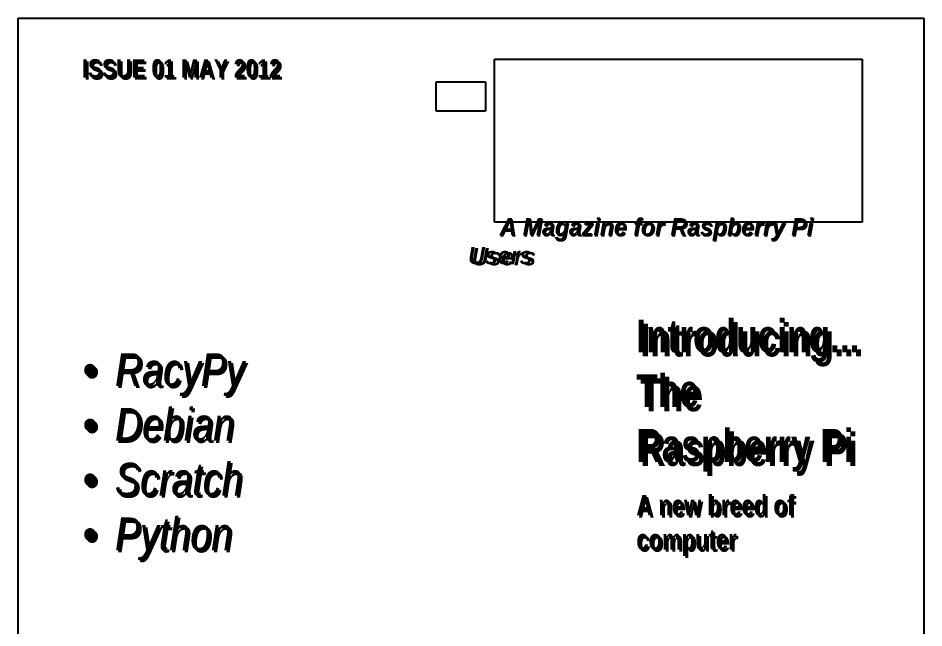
# Model space of a CAD drawing. Header units: millimetres. Extents: x -754 to 578, y -31 to 612.
# Drawn here: x -628.7 to -408.1, y 463.3 to 611.8 of the extents above; entities that cross this region are included whole.
import ezdxf

# ---------------------------------------------------------------- set-up
doc = ezdxf.new("R2010")
doc.units = ezdxf.units.MM
doc.layers.add('Images', color=7, linetype='Continuous')
doc.layers.add('Text', color=7, linetype='Continuous')
doc.styles.get("Standard").update_dxf_attribs({"font": 'arial.ttf'})
picture_1 = doc.add_image_def('image7.png', size_in_pixel=(1746, 774))
picture_2 = doc.add_image_def('image6.png', size_in_pixel=(1187, 699))
picture_3 = doc.add_image_def('image14.jpg', size_in_pixel=(520, 700))

msp = doc.modelspace()

# ---------------------------------------------------------------- texts
at = {"layer": 'Images', "attachment_point": 1}
for s, width, insert, char_height in [('\\pi7.6411;{\\fTempus Sans ITC|b1|i1|c0|p82;\\C40;\\c1626615;A Magazine for Raspberry Pi Users}', 93.4744, (-519.07, 563.12), 4.212), ('\\pi7.0171;{\\fTempus Sans ITC|b1|i1|c0|p82;\\C256;\\c0;A Magazine for Raspberry Pi Users}', 92.8504, (-518.21, 562.84), 4.212), ('\\pi-8,l8,t8,24;{\\fSymbol|b0|i1|c2|p18;\\C20;\\c864504;·^I\\fArial Narrow|b0|i1|c0|p34;RacyPy\\P\\fSymbol|b0|i1|c2|p18;·^I\\fArial Narrow|b0|i1|c0|p34;Debian\\H1.8333x; \\H0.54545x;\\P\\fSymbol|b0|i1|c2|p18;·^I\\fArial Narrow|b0|i1|c0|p34;Scratch\\H1.5726x; \\H0.63589x;\\P\\fSymbol|b0|i1|c2|p18;·^I\\fArial Narrow|b0|i1|c0|p34;Python\\H1.6574x; }', 50, (-613.12, 530.21), 8), ('\\pi-8,l8,t8,24;{\\fSymbol|b0|i1|c2|p18;\\C256;\\c0;·^I\\fArial Narrow|b0|i1|c0|p34;RacyPy\\P\\fSymbol|b0|i1|c2|p18;·^I\\fArial Narrow|b0|i1|c0|p34;Debian\\H1.8333x; \\H0.54545x;\\P\\fSymbol|b0|i1|c2|p18;·^I\\fArial Narrow|b0|i1|c0|p34;Scratch\\H1.5726x; \\H0.63589x;\\P\\fSymbol|b0|i1|c2|p18;·^I\\fArial Narrow|b0|i1|c0|p34;Python\\H1.6574x; }', 50, (-612.62, 529.71), 8)]:
    msp.add_mtext_dynamic_manual_height_columns(s, width=width, gutter_width=12.5, heights=[0], dxfattribs=dict(at, insert=insert, char_height=char_height))
at = {"layer": 'Text', "color": 44, "char_height": 4.5, "attachment_point": 1}
for s, insert in [('{\\fArial Narrow|b1|i0|c0|p34;\\C41;\\c9102079;ISSUE 01 MAY 2012}', (-613.12, 601.82)), ('{\\fArial Narrow|b1|i0|c0|p34;\\C256;\\c0;ISSUE 01 MAY 2012}', (-612.62, 601.32))]:
    msp.add_mtext_dynamic_manual_height_columns(s, width=135, gutter_width=12.5, heights=[0], dxfattribs=dict(at, insert=insert))
at = {"layer": 'Text', "attachment_point": 1}
for s, insert, char_height in [('{\\fImpact|b0|i0|c0|p34;\\C256;\\c16777215;Introducing... The Raspberry Pi}', (-478.12, 538.42), 8), ('{\\fImpact|b0|i0|c0|p34;\\C256;\\c0;Introducing... The Raspberry Pi}', (-477.12, 537.42), 8), ('{\\fImpact|b0|i0|c0|p34;\\C20;\\c939244;A new breed of computer}', (-478.12, 495.69), 5), ('{\\fImpact|b0|i0|c0|p34;\\C256;\\c0;A new breed of computer}', (-477.62, 495.19), 5)]:
    msp.add_mtext_dynamic_manual_height_columns(s, width=55, gutter_width=12.5, heights=[0], dxfattribs=dict(at, insert=insert, char_height=char_height))

# ---------------------------------------------------------------- pictures from other files: only their frames are drawn
at = {"layer": 'Images'}
image = msp.add_image(picture_3, insert=(-628.7, 314.82), size_in_units=(220.63, 297), dxfattribs=at)
image.dxf.flags = 7
image = msp.add_image(picture_1, insert=(-512.64, 562.14), size_in_units=(89.52, 39.68), dxfattribs=at)
image.dxf.flags = 15
image = msp.add_image(picture_2, insert=(-526.91, 589.2), size_in_units=(12.04, 7.09), dxfattribs=at)
image.dxf.flags = 15

doc.saveas('drawing.dxf')
